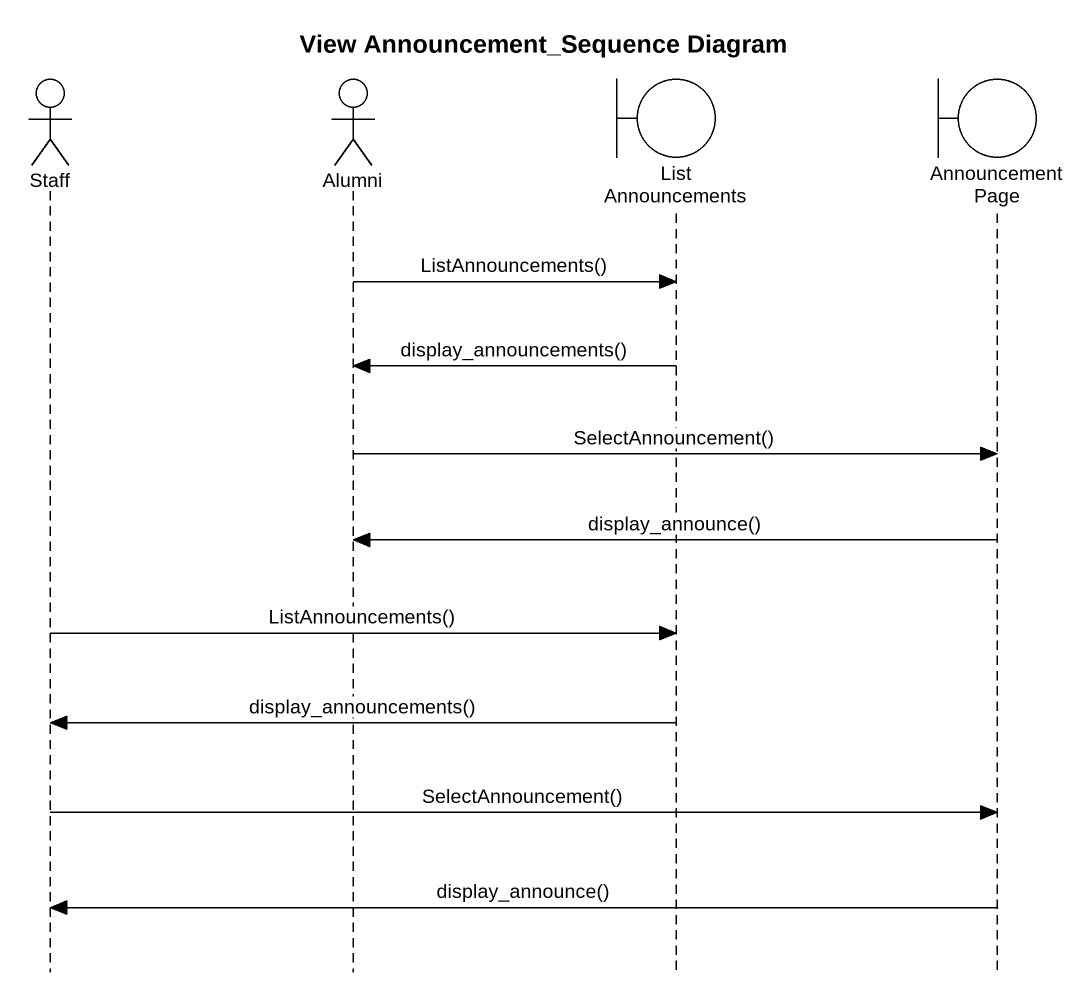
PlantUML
@startuml
title View Announcement_Sequence Diagram
hide footbox
actor Staff
actor Alumni
boundary "List Announcements" as List_Announcements
boundary "Announcement Page" as Announcement_Page

Alumni -> List_Announcements : ListAnnouncements()
List_Announcements -> Alumni : display_announcements()
Alumni -> Announcement_Page : SelectAnnouncement()
Announcement_Page -> Alumni : display_announce()
Staff -> List_Announcements : ListAnnouncements()
List_Announcements -> Staff : display_announcements()
Staff -> Announcement_Page : SelectAnnouncement()
Announcement_Page -> Staff : display_announce()
@enduml
